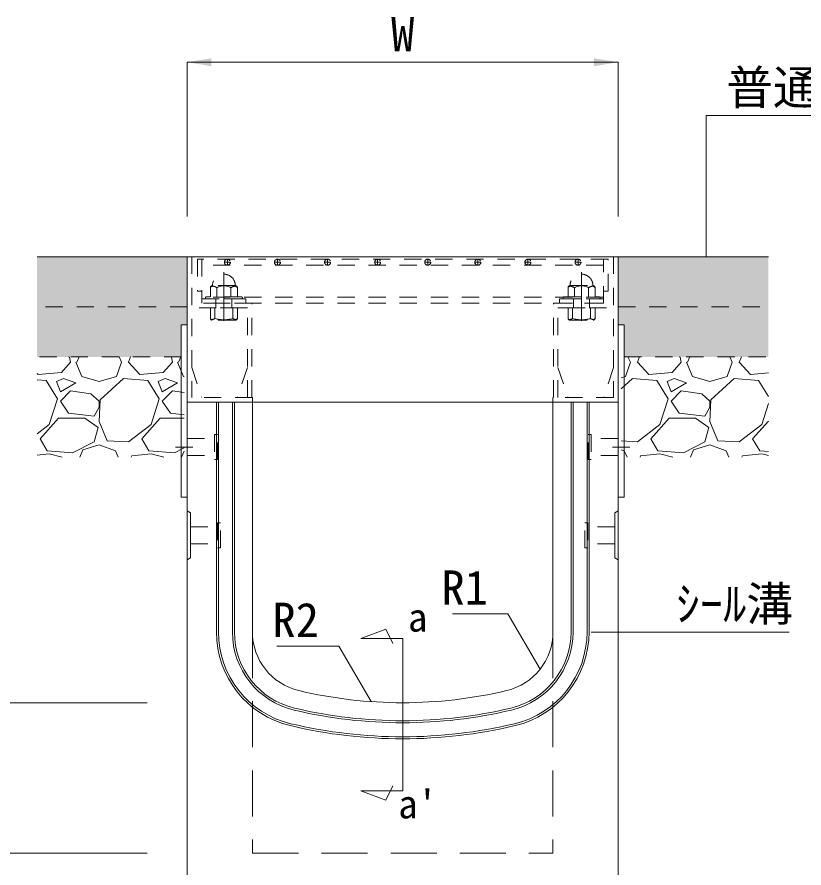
# Model space of a CAD drawing. Units: millimetres, scale not verified. Extents: x 42559 to 133118, y -58351 to -47326.
# Drawn here: x 53659 to 54445, y -52214 to -51365 of the extents above; entities that cross this region are included whole.
import ezdxf
from ezdxf.enums import TextEntityAlignment as Align

# ---------------------------------------------------------------- set-up
doc = ezdxf.new("R2010")
doc.units = ezdxf.units.MM
doc.header["$LTSCALE"] = 23
for name, pattern in [('CHAIN', [18.5, 12, -1.5, 3.5, -1.5]), ('USER1', [1.35, 0.75, -0.6]), ('USER2', [3, 2, -1])]:
    doc.linetypes.add(name, pattern=pattern)
for name, color, linetype, lineweight in [('BT', 30, 'USER1', 13), ('インサート', 92, 'USER1', 9), ('グレーチング', 7, 'USER1', 13), ('ハッチング_基礎', 150, 'Continuous', 9), ('受枠', 3, 'Continuous', 9), ('寸法線', 7, 'Continuous', 13), ('引出線', 4, 'Continuous', 13), ('文字', 41, 'Continuous', 13), ('本体', 2, 'Continuous', 13), ('目地', 132, 'Continuous', 5), ('舗装・基礎', 3, 'Continuous', 13)]:
    doc.layers.add(name, color=color, linetype=linetype, lineweight=lineweight)
doc.layers.add('ハッチング_舗装', color=7, linetype='Continuous')
doc.styles.add('ＭＳ ゴシック', font='')
doc.styles.get('ＭＳ ゴシック').set_extended_font_data('MS Gothic')

# ---------------------------------------------------------------- blocks, each defined once
blk = doc.blocks.new('filled_arrow')
at = {"color": 0, "linetype": 'Continuous', "lineweight": -2}
blk.add_solid([(7.5, 1.25), (0, 0), (7.5, -1.25)], dxfattribs=at)

msp = doc.modelspace()

# ---------------------------------------------------------------- hatches: boundary and pattern name
at = {"layer": 'ハッチング_舗装'}
for points in [[(53678.98, -51604.28), (53678.98, -51654.28), (53828.98, -51654.28), (53828.98, -51604.28)], [(54252.98, -51654.28), (54408.98, -51654.28), (54408.98, -51604.28), (54258.98, -51604.28), (54258.98, -51654.28)], [(53828.98, -51654.28), (53828.98, -51672.28), (53822.98, -51672.28), (53822.98, -51704.28), (53678.98, -51704.28), (53678.98, -51654.28)], [(54258.98, -51654.28), (54258.98, -51672.28), (54264.98, -51672.28), (54264.98, -51704.28), (54408.98, -51704.28), (54408.98, -51654.28)]]:
    msp.add_hatch(color=256, dxfattribs=at).paths.add_polyline_path(points)

# ---------------------------------------------------------------- linework, layer by layer
at = {"layer": 'BT'}
for p, q in [((53876.91, -51633.13), (53854.06, -51633.13)), ((54211.06, -51633.13), (54233.91, -51633.13)), ((53851.98, -51635.2), (53851.98, -51644.33)), ((53858.47, -51635.2), (53858.47, -51644.33)), ((53872.49, -51635.2), (53872.49, -51644.33)), ((53878.98, -51635.2), (53878.98, -51644.33)), ((54208.98, -51635.2), (54208.98, -51644.33)), ((54215.47, -51635.2), (54215.47, -51644.33)), ((54229.49, -51635.2), (54229.49, -51644.33)), ((54235.98, -51635.2), (54235.98, -51644.33)), ((53882.98, -51644.33), (53847.98, -51644.33)), ((53882.98, -51646.28), (53847.98, -51646.28)), ((53857.48, -51655.28), (53857.48, -51646.28)), ((53873.48, -51655.28), (53873.48, -51646.28)), ((54204.98, -51644.33), (54239.98, -51644.33)), ((54204.98, -51646.28), (54239.98, -51646.28)), ((54214.48, -51655.28), (54214.48, -51646.28)), ((54230.48, -51655.28), (54230.48, -51646.28)), ((53878.98, -51655.28), (53851.98, -51655.28)), ((53851.98, -51655.28), (53851.98, -51665.64)), ((53856.61, -51665.95), (53856.61, -51655.28)), ((53874.35, -51665.95), (53874.35, -51655.28)), ((53878.98, -51655.28), (53878.98, -51665.64)), ((54208.98, -51655.28), (54235.98, -51655.28)), ((54208.98, -51655.28), (54208.98, -51665.64)), ((54213.61, -51665.95), (54213.61, -51655.28)), ((54231.35, -51665.95), (54231.35, -51655.28)), ((54235.98, -51655.28), (54235.98, -51665.64)), ((53877.03, -51667.59), (53853.93, -51667.59)), ((54210.93, -51667.59), (54234.03, -51667.59))]:
    msp.add_line(p, q, dxfattribs=at)
for centre, radius, start, end in [((53865.48, -51633.13), 11.42, 0, 180), ((54222.48, -51633.13), 11.42, 0, 180), ((53854.06, -51635.2), 2.08, 90, 180), ((53865.48, -51647.88), 14.48, 61.04954, 118.95046), ((53876.91, -51635.2), 2.08, 0, 90), ((54211.06, -51635.2), 2.08, 90, 180), ((54222.48, -51647.88), 14.48, 61.04954, 118.95046), ((54233.91, -51635.2), 2.08, 0, 90), ((53847.98, -51645.33), 1, 90, 180), ((53847.98, -51645.28), 1, 180, 270), ((53882.98, -51645.33), 1, 0, 90), ((53882.98, -51645.28), 1, 270, 0), ((54204.98, -51645.33), 1, 90, 180), ((54204.98, -51645.28), 1, 180, 270), ((54239.98, -51645.33), 1, 0, 90), ((54239.98, -51645.28), 1, 270, 0), ((53853.93, -51665.64), 1.95, 180, 270), ((53865.48, -51635.68), 31.54, 253.6626, 286.3374), ((53877.03, -51665.64), 1.95, 270, 0), ((54210.93, -51665.64), 1.95, 180, 270), ((54222.48, -51635.68), 31.54, 253.6626, 286.3374), ((54234.03, -51665.64), 1.95, 270, 0)]:
    msp.add_arc(centre, radius, start, end, dxfattribs=at)
for points in [[(53854.06, -51633.79), (53853.43, -51633.9), (53852.39, -51634.28), (53851.98, -51635.2)], [(53858.47, -51635.2), (53857.06, -51634.27), (53855.52, -51633.69), (53854.06, -51633.79)], [(53872.49, -51635.2), (53873.91, -51634.27), (53875.44, -51633.69), (53876.91, -51633.79)], [(53876.91, -51633.79), (53877.53, -51633.9), (53878.58, -51634.28), (53878.98, -51635.2)], [(54211.06, -51633.79), (54210.43, -51633.9), (54209.39, -51634.28), (54208.98, -51635.2)], [(54215.47, -51635.2), (54214.06, -51634.27), (54212.52, -51633.69), (54211.06, -51633.79)], [(54229.49, -51635.2), (54230.91, -51634.27), (54232.44, -51633.69), (54233.91, -51633.79)], [(54233.91, -51633.79), (54234.53, -51633.9), (54235.58, -51634.28), (54235.98, -51635.2)], [(53853.44, -51666.94), (53853, -51666.86), (53852.14, -51666.73), (53851.98, -51665.27)], [(53856.61, -51665.95), (53855.55, -51666.6), (53854.47, -51667.01), (53853.44, -51666.94)], [(53874.35, -51665.95), (53875.41, -51666.6), (53876.49, -51667.01), (53877.52, -51666.94)], [(53877.52, -51666.94), (53877.96, -51666.86), (53878.82, -51666.73), (53878.98, -51665.27)], [(54210.44, -51666.94), (54210, -51666.86), (54209.14, -51666.73), (54208.98, -51665.27)], [(54213.61, -51665.95), (54212.55, -51666.6), (54211.47, -51667.01), (54210.44, -51666.94)], [(54231.35, -51665.95), (54232.41, -51666.6), (54233.49, -51667.01), (54234.52, -51666.94)], [(54234.52, -51666.94), (54234.96, -51666.86), (54235.82, -51666.73), (54235.98, -51665.27)]]:
    msp.add_open_spline(points, degree=3, dxfattribs=at)
at = {"layer": 'インサート'}
for p, q in [((53828.98, -51785.78), (53855.98, -51785.78)), ((53828.98, -51785.78), (53828.98, -51802.78)), ((53858.98, -51781.78), (53855.98, -51781.78)), ((53855.98, -51781.78), (53855.98, -51806.78)), ((53858.98, -51806.78), (53858.98, -51781.78)), ((54228.98, -51781.78), (54231.98, -51781.78)), ((54228.98, -51806.78), (54228.98, -51781.78)), ((54231.98, -51781.78), (54231.98, -51806.78)), ((54258.98, -51785.78), (54231.98, -51785.78)), ((54258.98, -51785.78), (54258.98, -51802.78)), ((53828.98, -51802.78), (53855.98, -51802.78)), ((54258.98, -51802.78), (54231.98, -51802.78)), ((53855.98, -51806.78), (53858.98, -51806.78)), ((54231.98, -51806.78), (54228.98, -51806.78)), ((53862.18, -51869.78), (53859.18, -51869.78)), ((53859.18, -51869.78), (53859.18, -51894.78)), ((53862.18, -51894.78), (53862.18, -51869.78)), ((54225.78, -51869.78), (54228.78, -51869.78)), ((54225.78, -51894.78), (54225.78, -51869.78)), ((54228.78, -51869.78), (54228.78, -51894.78)), ((53832.18, -51873.78), (53859.18, -51873.78)), ((53832.18, -51873.78), (53832.18, -51890.78)), ((54255.78, -51873.78), (54228.78, -51873.78)), ((54255.78, -51873.78), (54255.78, -51890.78)), ((53832.18, -51890.78), (53859.18, -51890.78)), ((53859.18, -51894.78), (53862.18, -51894.78)), ((54228.78, -51894.78), (54225.78, -51894.78)), ((54255.78, -51890.78), (54228.78, -51890.78))]:
    msp.add_line(p, q, dxfattribs=at)
at = {"layer": 'グレーチング'}
for p, q in [((53838.98, -51606.78), (53838.98, -51638.78)), ((54248.98, -51606.78), (53838.98, -51606.78)), ((53843.48, -51606.78), (53843.48, -51650.78)), ((53868.98, -51606.78), (53868.98, -51612.78)), ((53918.98, -51606.78), (53918.98, -51612.78)), ((53968.98, -51606.78), (53968.98, -51612.78)), ((54018.98, -51606.78), (54018.98, -51612.78)), ((54068.98, -51606.78), (54068.98, -51612.78)), ((54118.98, -51606.78), (54118.98, -51612.78)), ((54168.98, -51606.78), (54168.98, -51612.78)), ((54218.98, -51606.78), (54218.98, -51612.78)), ((54244.48, -51650.78), (54244.48, -51606.78)), ((54248.98, -51638.78), (54248.98, -51606.78)), ((54244.48, -51612.78), (53843.48, -51612.78)), ((53871.98, -51609.78), (53865.98, -51609.78)), ((53921.98, -51609.78), (53915.98, -51609.78)), ((53971.98, -51609.78), (53965.98, -51609.78)), ((54021.98, -51609.78), (54015.98, -51609.78)), ((54071.98, -51609.78), (54065.98, -51609.78)), ((54121.98, -51609.78), (54115.98, -51609.78)), ((54171.98, -51609.78), (54165.98, -51609.78)), ((54221.98, -51609.78), (54215.98, -51609.78)), ((53838.98, -51638.78), (53843.48, -51638.78)), ((54248.98, -51638.78), (54244.48, -51638.78)), ((54244.48, -51644.78), (53843.48, -51644.78)), ((53843.48, -51646.28), (53887.48, -51646.28)), ((54244.48, -51650.78), (53843.48, -51650.78)), ((53887.48, -51646.28), (53887.48, -51650.78)), ((54244.48, -51646.28), (54200.48, -51646.28)), ((54200.48, -51646.28), (54200.48, -51650.78))]:
    msp.add_line(p, q, dxfattribs=at)
for centre in [(53868.98, -51609.78), (53918.98, -51609.78), (53968.98, -51609.78), (54018.98, -51609.78), (54068.98, -51609.78), (54118.98, -51609.78), (54168.98, -51609.78), (54218.98, -51609.78)]:
    msp.add_circle(centre, 3, dxfattribs=at)
at = {"layer": 'ハッチング_基礎'}
for p, q in [((53712.49, -51709.65), (53703.34, -51719.81)), ((53711.47, -51704.57), (53710.29, -51704.28)), ((53712.49, -51709.65), (53711.47, -51704.57)), ((53717.57, -51709.65), (53723.66, -51723.88)), ((53718.58, -51709.65), (53720.89, -51704.28)), ((53758.21, -51723.88), (53763.29, -51709.65)), ((53760.81, -51704.28), (53763.29, -51709.65)), ((53770.4, -51709.65), (53772.41, -51704.28)), ((53781.57, -51721.84), (53770.4, -51709.65)), ((53814.09, -51709.65), (53804.94, -51719.81)), ((53813.07, -51704.57), (53811.89, -51704.28)), ((53814.09, -51709.65), (53813.07, -51704.57)), ((53819.17, -51709.65), (53825.26, -51723.88)), ((53820.18, -51709.65), (53822.49, -51704.28)), ((54266.21, -51723.88), (54271.29, -51709.65)), ((54268.81, -51704.28), (54271.29, -51709.65)), ((54278.4, -51709.65), (54280.41, -51704.28)), ((54289.57, -51721.84), (54278.4, -51709.65)), ((54322.09, -51709.65), (54312.94, -51719.81)), ((54321.07, -51704.57), (54319.89, -51704.28)), ((54322.09, -51709.65), (54321.07, -51704.57)), ((54327.17, -51709.65), (54333.26, -51723.88)), ((54328.18, -51709.65), (54330.49, -51704.28)), ((54367.81, -51723.88), (54372.89, -51709.65)), ((54370.41, -51704.28), (54372.89, -51709.65)), ((54380, -51709.65), (54382.01, -51704.28)), ((54391.17, -51721.84), (54380, -51709.65)), ((53679.97, -51721.84), (53678.98, -51720.76)), ((53688.1, -51727.94), (53678.98, -51727.18)), ((53703.34, -51719.81), (53679.98, -51721.84)), ((53699.28, -51746.23), (53688.1, -51727.94)), ((53705.37, -51725.91), (53698.26, -51728.96)), ((53717.57, -51729.97), (53705.37, -51725.91)), ((53723.66, -51723.88), (53740.93, -51728.96)), ((53740.93, -51728.96), (53758.21, -51723.88)), ((53765.32, -51725.91), (53741.95, -51747.24)), ((53789.7, -51727.94), (53765.32, -51725.91)), ((53804.94, -51719.81), (53781.58, -51721.84)), ((53800.88, -51746.23), (53789.7, -51727.94)), ((53806.97, -51725.91), (53799.86, -51728.96)), ((53819.17, -51729.97), (53806.97, -51725.91)), ((53825.26, -51723.88), (53825.78, -51724.03)), ((54262.18, -51725.06), (54266.21, -51723.88)), ((54273.32, -51725.91), (54262.18, -51736.08)), ((54297.7, -51727.94), (54273.32, -51725.91)), ((54312.94, -51719.81), (54289.58, -51721.84)), ((54308.88, -51746.23), (54297.7, -51727.94)), ((54314.97, -51725.91), (54307.86, -51728.96)), ((54327.17, -51729.97), (54314.97, -51725.91)), ((54333.26, -51723.88), (54350.53, -51728.96)), ((54350.53, -51728.96), (54367.81, -51723.88)), ((54374.92, -51725.91), (54351.55, -51747.24)), ((54399.3, -51727.94), (54374.92, -51725.91)), ((54408.98, -51720.3), (54391.18, -51721.84)), ((54408.98, -51743.78), (54399.3, -51727.94)), ((53698.26, -51728.96), (53702.33, -51739.12)), ((53702.33, -51739.12), (53717.57, -51729.97)), ((53799.86, -51728.96), (53803.93, -51739.12)), ((53803.93, -51739.12), (53819.17, -51729.97)), ((54307.86, -51728.96), (54311.93, -51739.12)), ((54311.93, -51739.12), (54327.17, -51729.97)), ((53712.49, -51738.1), (53702.33, -51748.26)), ((53732.81, -51741.15), (53712.49, -51738.1)), ((53740.93, -51748.26), (53732.81, -51741.15)), ((53814.09, -51738.1), (53803.93, -51748.26)), ((53825.78, -51739.85), (53814.09, -51738.1)), ((54322.09, -51738.1), (54311.93, -51748.26)), ((54342.41, -51741.15), (54322.09, -51738.1)), ((54350.53, -51748.26), (54342.41, -51741.15)), ((53691.15, -51771.63), (53699.28, -51746.23)), ((53702.33, -51748.26), (53710.45, -51760.45)), ((53741.95, -51747.24), (53740.93, -51768.58)), ((53740.93, -51754.36), (53740.93, -51748.26)), ((53792.75, -51771.63), (53800.88, -51746.23)), ((53803.93, -51748.26), (53812.05, -51760.45)), ((54300.75, -51771.63), (54308.88, -51746.23)), ((54311.93, -51748.26), (54320.05, -51760.45)), ((54351.55, -51747.24), (54350.53, -51768.58)), ((54350.53, -51754.36), (54350.53, -51748.26)), ((54402.35, -51771.63), (54408.98, -51750.91)), ((53710.45, -51760.45), (53735.86, -51763.5)), ((53735.85, -51763.5), (53740.93, -51754.36)), ((53812.05, -51760.45), (53825.78, -51762.1)), ((54320.05, -51760.45), (54345.46, -51763.5)), ((54345.45, -51763.5), (54350.53, -51754.36)), ((53682.01, -51785.85), (53700.29, -51765.53)), ((53700.29, -51765.53), (53726.71, -51765.53)), ((53726.71, -51765.53), (53739.92, -51774.68)), ((53740.93, -51768.58), (53749.06, -51787.88)), ((53783.61, -51785.85), (53801.89, -51765.53)), ((53801.89, -51765.53), (53825.78, -51765.53)), ((54291.61, -51785.85), (54309.89, -51765.53)), ((54309.89, -51765.53), (54336.31, -51765.53)), ((54336.31, -51765.53), (54349.52, -51774.68)), ((54350.53, -51768.58), (54358.66, -51787.88)), ((54393.21, -51785.85), (54408.98, -51768.32)), ((53678.98, -51781.03), (53691.15, -51771.63)), ((53739.92, -51774.68), (53735.85, -51788.9)), ((53770.4, -51788.9), (53792.75, -51771.63)), ((54278.4, -51788.9), (54300.75, -51771.63)), ((54349.52, -51774.68), (54345.45, -51788.9)), ((54380, -51788.9), (54402.35, -51771.63)), ((53689.12, -51798.04), (53682.01, -51785.85)), ((53790.72, -51798.04), (53783.61, -51785.85)), ((54298.72, -51798.04), (54291.61, -51785.85)), ((54400.32, -51798.04), (54393.21, -51785.85)), ((53735.85, -51788.9), (53714.52, -51800.08)), ((53724.68, -51797.03), (53740.94, -51791.95)), ((53740.93, -51791.95), (53757.19, -51798.04)), ((53749.06, -51787.88), (53770.4, -51788.9)), ((53825.78, -51795.01), (53816.12, -51800.08)), ((54262.18, -51788.13), (54278.4, -51788.9)), ((54345.45, -51788.9), (54324.12, -51800.08)), ((54334.28, -51797.03), (54350.54, -51791.95)), ((54350.53, -51791.95), (54366.79, -51798.04)), ((54358.66, -51787.88), (54380, -51788.9)), ((53691.15, -51801.09), (53678.98, -51802.37)), ((53714.52, -51800.08), (53689.12, -51798.04)), ((53703.89, -51804.28), (53691.15, -51801.09)), ((53721.57, -51804.28), (53724.68, -51797.03)), ((53757.19, -51798.04), (53760.07, -51804.28)), ((53773.01, -51804.28), (53773.45, -51803.12)), ((53792.75, -51801.09), (53773.45, -51803.12)), ((53816.12, -51800.08), (53790.72, -51798.04)), ((53805.49, -51804.28), (53792.75, -51801.09)), ((53823.17, -51804.28), (53825.78, -51798.19)), ((54262.18, -51796.92), (54265.19, -51798.04)), ((54265.19, -51798.04), (54268.07, -51804.28)), ((54281.01, -51804.28), (54281.45, -51803.12)), ((54300.75, -51801.09), (54281.45, -51803.12)), ((54324.12, -51800.08), (54298.72, -51798.04)), ((54313.49, -51804.28), (54300.75, -51801.09)), ((54331.17, -51804.28), (54334.28, -51797.03)), ((54366.79, -51798.04), (54369.67, -51804.28)), ((54382.61, -51804.28), (54383.05, -51803.12)), ((54402.35, -51801.09), (54383.05, -51803.12)), ((54408.98, -51798.74), (54400.32, -51798.04)), ((54408.98, -51802.75), (54402.35, -51801.09))]:
    msp.add_line(p, q, dxfattribs=at)
at = {"layer": '受枠'}
for p, q in [((53828.98, -51604.28), (54258.98, -51604.28)), ((53828.98, -51844.28), (53828.98, -51604.28)), ((54258.98, -51844.28), (54258.98, -51604.28)), ((53822.98, -51672.28), (53822.98, -51844.28)), ((53828.98, -51672.28), (53822.98, -51672.28)), ((54258.98, -51672.28), (54264.98, -51672.28)), ((54264.98, -51672.28), (54264.98, -51844.28)), ((54258.98, -51749.28), (53828.98, -51749.28)), ((53822.98, -51844.28), (53828.98, -51844.28)), ((54264.98, -51844.28), (54258.98, -51844.28))]:
    msp.add_line(p, q, dxfattribs=at)
at = {"layer": '受枠', "linetype": 'USER1'}
for p, q in [((53833.48, -51604.28), (53833.48, -51744.78)), ((54254.48, -51604.28), (54254.48, -51744.78)), ((53893.48, -51650.78), (53833.48, -51650.78)), ((53893.48, -51744.78), (53893.48, -51650.78)), ((54194.48, -51744.78), (54194.48, -51650.78)), ((54194.48, -51650.78), (54254.48, -51650.78)), ((53888.98, -51655.28), (53833.48, -51655.28)), ((53888.98, -51744.78), (53888.98, -51655.28)), ((54198.98, -51744.78), (54198.98, -51655.28)), ((54198.98, -51655.28), (54254.48, -51655.28)), ((53833.48, -51714.78), (53843.48, -51744.78)), ((53888.98, -51714.78), (53878.98, -51744.78)), ((54198.98, -51714.78), (54208.98, -51744.78)), ((54254.48, -51714.78), (54244.48, -51744.78)), ((53893.98, -51744.78), (53833.48, -51744.78)), ((53893.98, -51744.78), (53893.98, -51749.28)), ((54254.48, -51744.78), (54193.98, -51744.78)), ((54193.98, -51749.28), (54193.98, -51744.78))]:
    msp.add_line(p, q, dxfattribs=at)
at = {"layer": '受枠', "linetype": 'CHAIN'}
for p, q in [((53865.48, -51668.33), (53865.48, -51619.59)), ((54222.48, -51668.33), (54222.48, -51619.59)), ((53817.32, -51794.28), (53834.65, -51794.28)), ((54270.65, -51794.28), (54253.32, -51794.28))]:
    msp.add_line(p, q, dxfattribs=at)
at = {"layer": '寸法線'}
for p, q in [((53828.98, -51410.26), (54258.98, -51410.26)), ((53828.98, -51564.28), (53828.98, -51410.26)), ((54258.98, -51564.28), (54258.98, -51410.26)), ((53788.98, -52049.28), (53457.15, -52049.28)), ((53788.98, -52049.28), (53457.15, -52049.28)), ((53788.98, -52049.28), (53527.15, -52049.28)), ((53788.98, -52199.28), (53527.15, -52199.28)), ((53788.98, -52199.28), (53527.15, -52199.28))]:
    msp.add_line(p, q, dxfattribs=at)
at = {"layer": '引出線'}
for points in [[(54347.01, -51604.28), (54347.01, -51463.53), (54641.85, -51463.53)], [(54181.05, -52015.96), (54149.03, -51960.49), (54093.57, -51960.49)], [(54231.98, -51978.75), (54297.09, -51978.75), (54429.84, -51978.75)], [(54012.39, -52048.17), (53980.37, -51992.7), (53918.34, -51992.7)]]:
    msp.add_lwpolyline(points, dxfattribs=at)
at = {"layer": '文字'}
for p, q in [((54002.34, -51985.18), (54027.1, -51975.98)), ((54027.1, -51975.98), (54034.26, -51990.3)), ((54043.98, -51985.18), (54002.34, -51985.18)), ((54027.1, -52146.51), (54034.26, -52132.19)), ((54002.34, -52137.31), (54027.1, -52146.51)), ((54043.98, -52137.31), (54002.34, -52137.31))]:
    msp.add_line(p, q, dxfattribs=at)
at = {"layer": '文字', "linetype": 'CHAIN'}
msp.add_line((54043.98, -51985.18), (54043.98, -52137.31), dxfattribs=at)
at = {"layer": '本体'}
for p, q in [((53828.98, -51749.28), (53828.98, -52299.28)), ((53828.98, -51749.28), (53893.98, -51749.28)), ((53893.98, -51749.28), (53893.98, -51978.75)), ((54193.98, -51749.28), (54258.98, -51749.28)), ((54193.98, -51749.28), (54193.98, -51978.75)), ((54258.98, -51749.28), (54258.98, -52299.28))]:
    msp.add_line(p, q, dxfattribs=at)
at = {"layer": '本体', "lineweight": 9}
for p, q in [((53828.98, -51857.78), (53832.18, -51859.78)), ((53832.18, -51859.78), (53832.18, -51904.78)), ((54258.98, -51857.78), (54255.78, -51859.78)), ((54255.78, -51859.78), (54255.78, -51904.78)), ((53832.18, -51904.78), (53828.98, -51906.78)), ((54255.78, -51904.78), (54258.98, -51906.78))]:
    msp.add_line(p, q, dxfattribs=at)
at = {"layer": '本体', "linetype": 'USER2', "lineweight": 15}
for p, q in [((53893.98, -51978.75), (53893.98, -52199.28)), ((54193.98, -51978.75), (54193.98, -52199.28)), ((53893.98, -52199.28), (54193.98, -52199.28))]:
    msp.add_line(p, q, dxfattribs=at)
at = {"layer": '本体'}
for centre, radius, start, end in [((53953.98, -51978.75), 60, 180, 256.65764), ((54133.98, -51978.75), 60, 283.34236, 0), ((54043.98, -51599.28), 450, 256.65764, 283.34236)]:
    msp.add_arc(centre, radius, start, end, dxfattribs=at)
at = {"layer": '目地'}
for p, q in [((53857.98, -51749.28), (53857.98, -51978.75)), ((53859.98, -51749.28), (53859.98, -51978.75)), ((53873.98, -51749.28), (53873.98, -51978.75)), ((53875.98, -51749.28), (53875.98, -51978.75)), ((54211.98, -51978.75), (54211.98, -51749.28)), ((54213.98, -51978.75), (54213.98, -51749.28)), ((54227.98, -51978.75), (54227.98, -51749.28)), ((54229.98, -51978.75), (54229.98, -51749.28))]:
    msp.add_line(p, q, dxfattribs=at)
for centre, radius, start, end in [((53953.98, -51978.75), 96, 180, 256.65764), ((53953.98, -51978.75), 94, 180, 256.65764), ((53953.98, -51978.75), 80, 180, 256.65764), ((53953.98, -51978.75), 78, 180, 256.65764), ((54133.98, -51978.75), 78, 283.34236, 0), ((54133.98, -51978.75), 80, 283.34236, 0), ((54133.98, -51978.75), 94, 283.34236, 0), ((54133.98, -51978.75), 96, 283.34236, 0), ((54043.98, -51599.28), 470, 256.65764, 283.34236), ((54043.98, -51599.28), 468, 256.65764, 283.34236), ((54043.98, -51599.28), 486, 256.65764, 283.34236), ((54043.98, -51599.28), 484, 256.65764, 283.34236)]:
    msp.add_arc(centre, radius, start, end, dxfattribs=at)
at = {"layer": '舗装・基礎'}
for p, q in [((53828.98, -51604.28), (53678.98, -51604.28)), ((54258.98, -51604.28), (54408.98, -51604.28))]:
    msp.add_line(p, q, dxfattribs=at)
at = {"layer": '舗装・基礎', "linetype": 'USER1'}
for p, q in [((53828.98, -51654.28), (53678.98, -51654.28)), ((54258.98, -51654.28), (54408.98, -51654.28)), ((53822.98, -51704.28), (53678.98, -51704.28)), ((54264.98, -51704.28), (54408.98, -51704.28))]:
    msp.add_line(p, q, dxfattribs=at)

# ---------------------------------------------------------------- block references
at = {"layer": '寸法線', "xscale": 3.2, "yscale": 3.2}
msp.add_blockref('filled_arrow', (53828.98, -51410.26), dxfattribs=at)
at = {"layer": '寸法線', "xscale": 3.2, "yscale": 3.2, "rotation": 180}
msp.add_blockref('filled_arrow', (54258.98, -51410.26), dxfattribs=at)
at = {"layer": '引出線', "xscale": 0.16, "yscale": 0.16}
for p, rotation in [((54347.01, -51604.28), 90), ((54181.05, -52015.96), 120), ((54012.39, -52048.17), 120)]:
    msp.add_blockref('filled_arrow', p, dxfattribs=dict(at, rotation=rotation))
msp.add_blockref('filled_arrow', (54231.98, -51978.75), dxfattribs=at)

# ---------------------------------------------------------------- texts
at = {"layer": '寸法線', "style": 'ＭＳ ゴシック'}
msp.add_text('W', height=34.18, dxfattribs=at).set_placement((54043.98, -51382.26), align=Align.MIDDLE_CENTER)
at = {"layer": '引出線', "style": 'ＭＳ ゴシック'}
for s, p in [('普通アスコン', (54367.01, -51418.32)), ('ｼｰﾙ溝', (54317.09, -51933.54))]:
    msp.add_text(s, height=34.18, dxfattribs=at).set_placement(p, align=Align.TOP_LEFT)
for s, p in [('R1', (54129.03, -51917.29)), ('R2', (53960.37, -51949.5))]:
    msp.add_text(s, height=34.18, dxfattribs=at).set_placement(p, align=Align.TOP_RIGHT)
at = {"layer": '文字', "style": 'ＭＳ ゴシック'}
for s, p in [('a', (54058.9, -51964.08)), ("a'", (54058.9, -52150.41))]:
    msp.add_text(s, height=28.48, dxfattribs=at).set_placement(p, align=Align.MIDDLE_CENTER)

doc.saveas('drawing.dxf')
